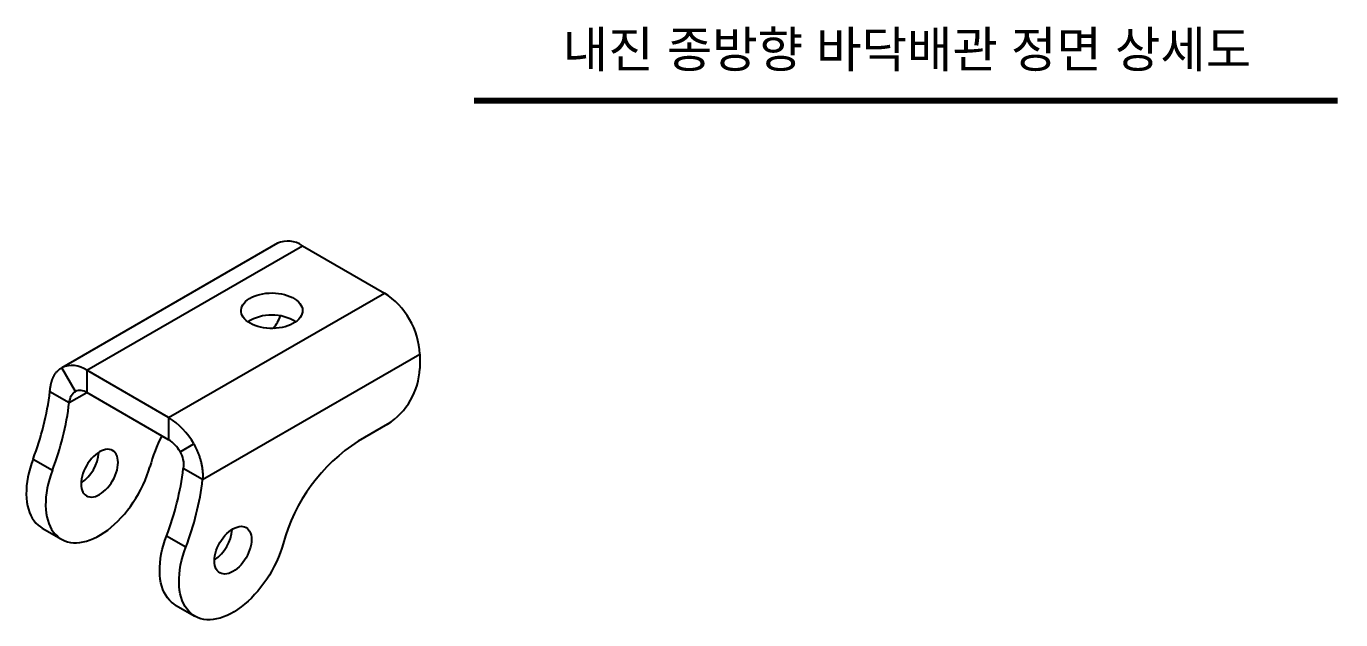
# Model space of a CAD drawing. Header units: millimetres. Extents: x 0 to 42050, y 0 to 29700.
# Drawn here: x 14767 to 22612, y 8612 to 12158 of the extents above; entities that cross this region are included whole.
import ezdxf
from ezdxf.enums import TextEntityAlignment as Align

# ---------------------------------------------------------------- set-up
doc = ezdxf.new("R2010")
doc.units = ezdxf.units.MM
doc.header["$LTSCALE"] = 50
doc.layers.add('KVC', color=7, linetype='Continuous')
doc.styles.add('돋움', font='')
doc.styles.get('돋움').set_extended_font_data('Dotum')

msp = doc.modelspace()

# ---------------------------------------------------------------- linework, layer by layer
at = {"color": 2, "const_width": 36, "elevation": 0}
msp.add_lwpolyline([(17439.6, 11714), (22593.8, 11714)], dxfattribs=at)
at = {"layer": 'KVC', "color": 3, "linetype": 'Continuous', "lineweight": 25}
for p, q in [((16266, 10861.4), (14978.3, 10117.7)), ((15127.9, 10102.8), (16415.5, 10846.5)), ((16415.5, 10846.5), (16904.3, 10564.2)), ((15616.7, 9820.5), (16904.3, 10564.2)), ((15819.6, 9449.5), (17115.8, 10198)), ((17115.8, 10198), (17115.8, 10113.5)), ((15059.9, 9976.5), (14978.4, 10117.7)), ((15127.9, 10102.8), (15127.9, 9969.7)), ((15616.7, 9820.5), (15127.9, 10102.8)), ((14908, 9976), (15023.3, 9909.4)), ((15023.3, 9909.4), (15127.8, 9969.7)), ((15616.7, 9687.4), (15127.9, 9969.7)), ((15616.7, 9820.5), (15616.7, 9687.4)), ((16923.6, 9780.6), (16748.6, 9679.6)), ((15684.6, 9615.6), (15766.2, 9662.7)), ((14807.5, 9572.3), (14922.8, 9505.7)), ((15819.6, 9449.5), (15704.3, 9516.1)), ((14861.2, 9160), (14976.5, 9093.4)), ((15719.2, 9045.8), (15603.8, 9112.4)), ((15657.5, 8700.1), (15772.8, 8633.5))]:
    msp.add_line(p, q, dxfattribs=at)
at = {"layer": 'KVC', "color": 3, "linetype": 'Continuous', "lineweight": 25, "elevation": 0, "flags": 128}
for points in [[(16102.6, 10383.5), (16089.9, 10391.6), (16078.8, 10400.4), (16069.3, 10409.8), (16061.5, 10419.7), (16055.5, 10430.1), (16051.4, 10440.7), (16049.2, 10451.6), (16049, 10462.5), (16050.7, 10473.4), (16054.3, 10484.1), (16059.8, 10494.5), (16067.2, 10504.5), (16076.3, 10514.1), (16087, 10523.1), (16099.3, 10531.4), (16113, 10538.9), (16128, 10545.5), (16144, 10551.3), (16161, 10556), (16178.8, 10559.7), (16197.1, 10562.4), (16215.8, 10563.9), (16234.7, 10564.4), (16253.5, 10563.6), (16272.2, 10561.8), (16290.4, 10558.9), (16307.9, 10554.9), (16324.7, 10549.9), (16340.5, 10544), (16355.2, 10537.1), (16368.6, 10529.4), (16380.5, 10520.9), (16390.8, 10511.8), (16399.5, 10502.1), (16406.4, 10491.9), (16411.4, 10481.4), (16414.6, 10470.7), (16415.8, 10459.8), (16415, 10448.9), (16412.4, 10438.1), (16407.8, 10427.5), (16401.4, 10417.2), (16393.1, 10407.4), (16383.2, 10398.1), (16371.7, 10389.5), (16358.7, 10381.6), (16344.3, 10374.5), (16328.8, 10368.3), (16312.2, 10363), (16294.8, 10358.8), (16276.8, 10355.6), (16258.2, 10353.5), (16239.4, 10352.5), (16220.5, 10352.7), (16201.8, 10353.9), (16183.3, 10356.3), (16165.4, 10359.7), (16148.2, 10364.2), (16131.9, 10369.7), (16116.6, 10376.2), (16102.6, 10383.5)], [(14807.5, 9572.3), (14797.9, 9545), (14789.5, 9517.8), (14782.4, 9490.8), (14776.6, 9464), (14772.2, 9437.6), (14769.1, 9411.7), (14767.4, 9386.4), (14767, 9361.9), (14768.1, 9338.2), (14770.5, 9315.4), (14774.3, 9293.6), (14779.5, 9272.9), (14786, 9253.5), (14793.8, 9235.4), (14802.8, 9218.6), (14813.1, 9203.2), (14824.6, 9189.4), (14837.2, 9177.2), (14850.9, 9166.5), (14861.2, 9160)], [(15093.7, 9423.8), (15094.4, 9409.9), (15096.5, 9397), (15099.9, 9385.2), (15104.7, 9374.8), (15110.6, 9365.7), (15117.8, 9358.2), (15126.1, 9352.3), (15135.3, 9348.1), (15145.4, 9345.6), (15156.3, 9345), (15167.7, 9346.1), (15179.6, 9349), (15191.8, 9353.7), (15204.2, 9360), (15216.6, 9368), (15228.8, 9377.4), (15240.7, 9388.3), (15252.2, 9400.4), (15263, 9413.6), (15273.1, 9427.7), (15282.4, 9442.5), (15290.6, 9458), (15297.8, 9473.8), (15303.8, 9489.8), (15308.5, 9505.7), (15312, 9521.5), (15314, 9536.8), (15314.7, 9551.5), (15314, 9565.3), (15312, 9578.2), (15308.5, 9590), (15303.8, 9600.5), (15297.8, 9609.5), (15290.6, 9617.1), (15282.4, 9623), (15273.1, 9627.2), (15263, 9629.6), (15252.2, 9630.3), (15240.7, 9629.1), (15228.8, 9626.2), (15216.6, 9621.6), (15204.2, 9615.2), (15191.8, 9607.3), (15179.6, 9597.8), (15167.7, 9587), (15156.3, 9574.9), (15145.4, 9561.7), (15135.3, 9547.6), (15126.1, 9532.7), (15117.8, 9517.3), (15110.6, 9501.5), (15104.7, 9485.5), (15099.9, 9469.5), (15096.5, 9453.8), (15094.4, 9438.5), (15093.7, 9423.8)], [(14922.8, 9505.7), (14913.2, 9478.4), (14904.8, 9451.2), (14897.7, 9424.2), (14891.9, 9397.4), (14887.5, 9371), (14884.4, 9345.1), (14882.7, 9319.8), (14882.4, 9295.3), (14883.4, 9271.6), (14885.8, 9248.8), (14889.6, 9227), (14894.8, 9206.3), (14901.3, 9186.9), (14909.1, 9168.8), (14918.1, 9152), (14928.4, 9136.6), (14939.9, 9122.8), (14952.5, 9110.6), (14966.2, 9099.9), (14980.9, 9090.9), (14996.6, 9083.7), (15013.2, 9078.2), (15030.6, 9074.4), (15048.7, 9072.4), (15067.5, 9072.2), (15086.9, 9073.8), (15106.8, 9077.1), (15127.1, 9082.3), (15147.8, 9089.1), (15168.6, 9097.7), (15189.7, 9108), (15210.8, 9119.8), (15231.9, 9133.3), (15252.8, 9148.3), (15273.6, 9164.8), (15294, 9182.6), (15314.1, 9201.8), (15333.7, 9222.1), (15352.7, 9243.7), (15371.1, 9266.2), (15388.8, 9289.7), (15405.7, 9314.1), (15421.7, 9339.2), (15436.8, 9365), (15450.9, 9391.3), (15463.9, 9418), (15475.8, 9445), (15486.6, 9472.2), (15496.1, 9499.4), (15504.4, 9526.6)], [(15657.5, 8700.1), (15647.2, 8706.6), (15633.5, 8717.2), (15620.9, 8729.5), (15609.4, 8743.3), (15599.1, 8758.7), (15590.1, 8775.4), (15582.3, 8793.6), (15575.8, 8813), (15570.6, 8833.7), (15566.8, 8855.5), (15564.4, 8878.2), (15563.3, 8902), (15563.7, 8926.5), (15565.4, 8951.8), (15568.5, 8977.7), (15572.9, 9004.1), (15578.7, 9030.9), (15585.8, 9057.9), (15594.2, 9085.1), (15603.8, 9112.4)], [(16111, 9091.5), (16110.3, 9076.9), (16108.3, 9061.5), (16104.8, 9045.8), (16100.1, 9029.9), (16094.1, 9013.9), (16086.9, 8998.1), (16078.7, 8982.6), (16069.4, 8967.8), (16059.3, 8953.6), (16048.5, 8940.5), (16037, 8928.4), (16025.1, 8917.5), (16012.9, 8908.1), (16000.5, 8900.1), (15988.2, 8893.8), (15975.9, 8889.1), (15964, 8886.2), (15952.6, 8885.1), (15941.7, 8885.7), (15931.6, 8888.2), (15922.4, 8892.4), (15914.1, 8898.3), (15907, 8905.8), (15901, 8914.9), (15896.2, 8925.3), (15892.8, 8937.1), (15890.7, 8950), (15890, 8963.9), (15890.7, 8978.6), (15892.8, 8993.9), (15896.2, 9009.6), (15901, 9025.6), (15907, 9041.5), (15914.1, 9057.4), (15922.4, 9072.8), (15931.6, 9087.7), (15941.7, 9101.8), (15952.6, 9115), (15964, 9127.1), (15975.9, 9137.9), (15988.2, 9147.3), (16000.5, 9155.3), (16012.9, 9161.6), (16025.1, 9166.3), (16037, 9169.2), (16048.5, 9170.4), (16059.3, 9169.7), (16069.4, 9167.3), (16078.7, 9163.1), (16086.9, 9157.2), (16094.1, 9149.6), (16100.1, 9140.6), (16104.8, 9130.1), (16108.3, 9118.3), (16110.3, 9105.4), (16111, 9091.5)], [(16300.7, 9066.7), (16292.4, 9039.5), (16282.9, 9012.2), (16272.1, 8985.1), (16260.2, 8958.1), (16247.2, 8931.4), (16233.1, 8905.1), (16218, 8879.3), (16202, 8854.2), (16185.1, 8829.8), (16167.4, 8806.3), (16149, 8783.7), (16130, 8762.2), (16110.4, 8741.8), (16090.3, 8722.7), (16069.9, 8704.8), (16049.1, 8688.4), (16028.2, 8673.4), (16007.1, 8659.9), (15986, 8648), (15965, 8637.8), (15944.1, 8629.2), (15923.4, 8622.3), (15903.1, 8617.2), (15883.2, 8613.9), (15863.8, 8612.3), (15845, 8612.5), (15826.9, 8614.5), (15809.5, 8618.2), (15792.9, 8623.8), (15777.2, 8631), (15762.5, 8640), (15748.8, 8650.6), (15736.2, 8662.9), (15724.7, 8676.7), (15714.5, 8692.1), (15705.4, 8708.8), (15697.6, 8727), (15691.1, 8746.4), (15686, 8767.1), (15682.2, 8788.9), (15679.7, 8811.6), (15678.7, 8835.4), (15679, 8859.9), (15680.7, 8885.2), (15683.8, 8911.1), (15688.2, 8937.5), (15694, 8964.3), (15701.1, 8991.3), (15709.5, 9018.5), (15719.2, 9045.8)]]:
    msp.add_lwpolyline(points, dxfattribs=at)
at = {"layer": 'KVC', "color": 3, "linetype": 'Continuous', "lineweight": 25}
for centre, radius, start, end in [((16328, 10725.3), 149.5, 54.17539, 114.49788), ((16657.6, 10177.6), 458.6, 2.55003, 57.44997), ((16232.3, 10162.1), 270.5, 58.14678, 121.85322), ((15858.3, 10617.7), 467.4, 325.45572, 335.89281), ((15040.1, 9979.2), 151.7, 54.63849, 114.01434), ((16700, 10131.6), 416.2, 302.49499, 357.50501), ((13215.7, 10182.7), 1704.9, 339.01876, 353.03416), ((15088, 9914.1), 68.4, 54.36846, 114.28437), ((13331, 10116.1), 1704.9, 339.01876, 353.03416), ((15387.3, 9453.5), 432.8, 28.90038, 57.99207), ((16556.6, 9227.3), 1094, 153.74654, 164.12108), ((15512.8, 9521), 196.1, 28.85698, 58.03547), ((17323.2, 8789.4), 1059.5, 122.84176, 164.82972), ((14958.2, 9629.7), 241.7, 304.1257, 355.85668), ((14018.9, 9721.1), 1697.8, 338.98936, 353.06355), ((14134.2, 9654.5), 1697.8, 338.98936, 353.06355), ((15754.5, 9169.8), 241.7, 304.1257, 355.85668)]:
    msp.add_arc(centre, radius, start, end, dxfattribs=at)
for points, knots in [([(14908, 9976), (14908.2, 9978.6), (14908.6, 9983.8), (14909.5, 9991.4), (14910.6, 9999.1), (14911.8, 10006.6), (14913.3, 10014.1), (14914.9, 10021.4), (14916.8, 10028.7), (14918.9, 10035.8), (14921.2, 10042.7), (14923.7, 10049.6), (14926.5, 10056.2), (14929.4, 10062.7), (14932.7, 10068.9), (14936.1, 10075), (14939.8, 10080.8), (14943.8, 10086.4), (14948, 10091.8), (14952.4, 10096.9), (14957.1, 10101.7), (14962.1, 10106.2), (14967.2, 10110.4), (14972.7, 10114.2), (14976.5, 10116.5), (14978.4, 10117.7)], [0, 0, 0, 0, 0.039033, 0.078466, 0.118301, 0.158537, 0.199175, 0.240216, 0.28166, 0.323508, 0.36576, 0.408417, 0.451479, 0.494947, 0.538822, 0.583103, 0.627791, 0.672886, 0.71839, 0.764302, 0.810623, 0.857352, 0.904492, 0.952041, 1, 1, 1, 1]), ([(15023.3, 9909.4), (15025.6, 9923.6), (15029.4, 9937.3), (15041.4, 9960.8), (15049.5, 9970.4), (15059.9, 9976.5)], [0, 0, 0, 0, 0.5, 0.5, 1, 1, 1, 1]), ([(15766.2, 9662.7), (15767.7, 9660), (15770.8, 9654.5), (15775.1, 9646.1), (15779.4, 9637.5), (15783.6, 9628.8), (15787.5, 9619.8), (15791.4, 9610.7), (15795, 9601.4), (15798.4, 9591.9), (15801.7, 9582.3), (15804.7, 9572.5), (15807.5, 9562.6), (15810.1, 9552.6), (15812.4, 9542.5), (15814.4, 9532.3), (15816.2, 9522), (15817.6, 9511.6), (15818.8, 9501.3), (15819.7, 9490.9), (15820.2, 9480.4), (15820.4, 9470.1), (15820.2, 9459.7), (15819.8, 9452.9), (15819.6, 9449.5)], [0, 0, 0, 0, 0.039728, 0.079997, 0.120808, 0.162162, 0.204059, 0.2465, 0.289486, 0.333017, 0.377094, 0.421717, 0.466887, 0.512605, 0.558871, 0.605685, 0.653049, 0.700961, 0.749424, 0.798437, 0.848001, 0.898115, 0.948782, 1, 1, 1, 1]), ([(15684.6, 9615.6), (15692.1, 9602.2), (15698.4, 9586.4), (15705.8, 9552.4), (15706.9, 9534), (15704.3, 9516.1)], [0, 0, 0, 0, 0.5, 0.5, 1, 1, 1, 1])]:
    msp.add_open_spline(points, degree=3, knots=knots, dxfattribs=at)

# ---------------------------------------------------------------- texts
at = {"color": 3, "style": '돋움'}
msp.add_text('내진 종방향 바닥배관 정면 상세도', height=216, dxfattribs=at).set_placement((20023.2, 12020.1), align=Align.MIDDLE_CENTER)

doc.saveas('drawing.dxf')
